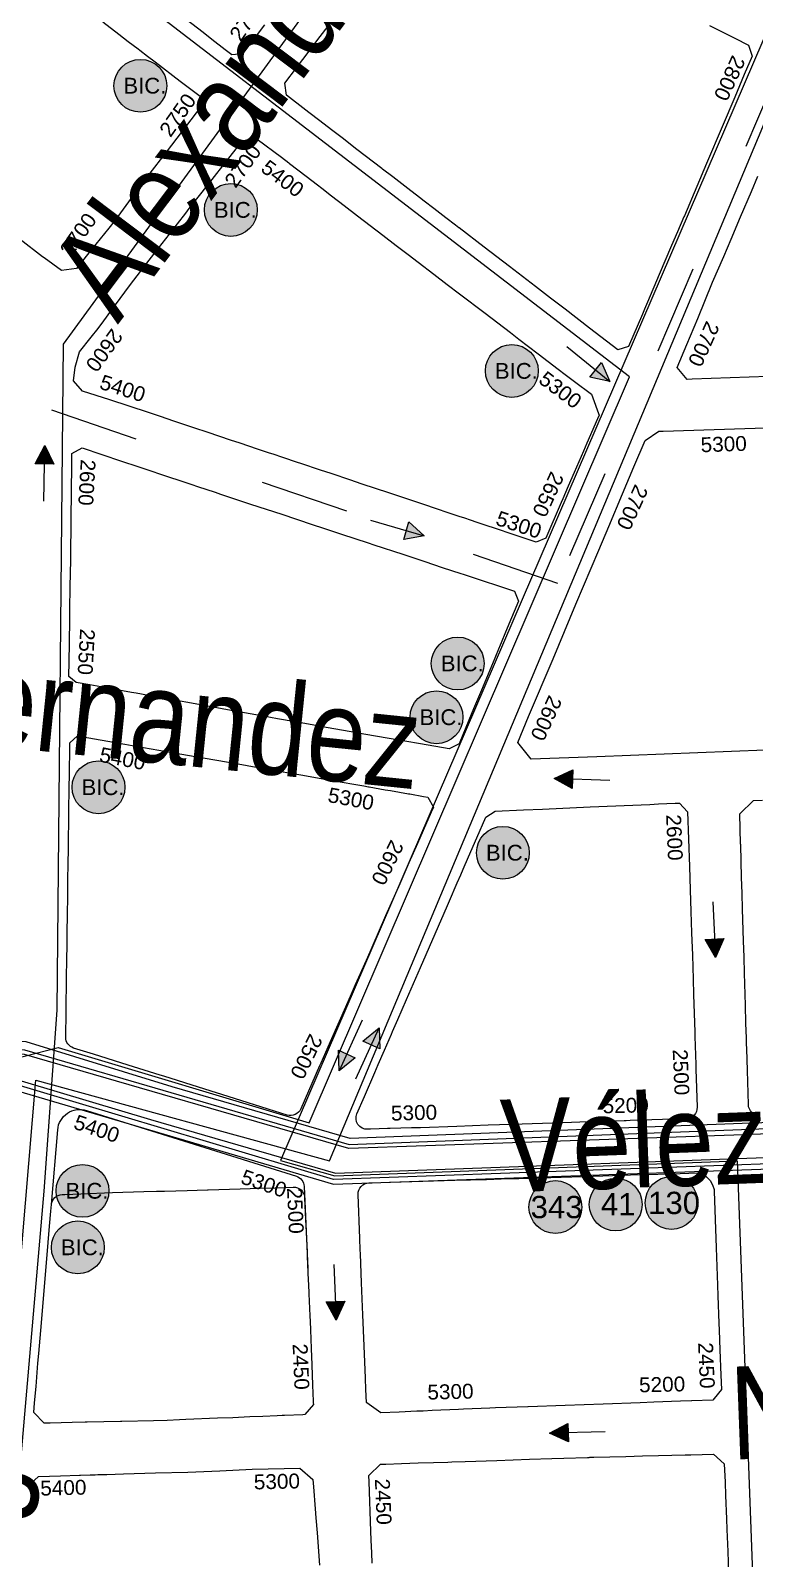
# Model space of a CAD drawing. Header units: millimetres. Extents: x 11558 to 23675, y 49449 to 61482.
# Drawn here: x 15299.4 to 15494.3, y 56111.9 to 56523.3 of the extents above; entities that cross this region are included whole.
import ezdxf

# ---------------------------------------------------------------- set-up
doc = ezdxf.new("R2010")
doc.units = ezdxf.units.MM
doc.linetypes.add('ACAD_ISO03W100', pattern=[30, 12, -18])
for name, color, linetype in [('0. plano base - nombres calles', 22, 'Continuous'), ('0. Plano Base - PLANO', 254, 'Continuous'), ('0. Plano base - sentido calles', 253, 'Continuous'), ('0.BARRIOS - DIVISIÓN', 12, 'ACAD_ISO03W100'), ('7. puesta en valor CC la lucila', 212, 'Continuous'), ('Linea 343 IDA', 55, 'Continuous'), ('Linea 343 REGRESO', 125, 'Continuous'), ('numeración', 7, 'Continuous')]:
    doc.layers.add(name, color=color, linetype=linetype)
for name, color, linetype, true_color in [('Linea 130 IDA', 7, 'Continuous', 0x26921c), ('Linea 130 REGRESO', 7, 'Continuous', 0x7a5c00), ('Linea 41 Munro', 7, 'Continuous', 0xa3a300), ('Linea 41 San Cristobal', 7, 'Continuous', 0xe67300)]:
    doc.layers.add(name, color=color, linetype=linetype, true_color=true_color)
doc.layers.add('Linea Bicentenario Nueva', color=7, linetype='Continuous', true_color=0x0000cc, transparency=0.05)
doc.layers.add('Linea Bicentenario Original', color=7, linetype='Continuous', true_color=0x0000cc, transparency=0.5)
doc.layers.get('7. puesta en valor CC la lucila').off()
doc.styles.get("Standard").update_dxf_attribs({"font": 'arial.ttf'})

# ---------------------------------------------------------------- blocks, each defined once
blk = doc.blocks.new('MANZANAS')
at = {"layer": '0. Plano Base - PLANO', "color": 0, "linetype": 'Continuous', "lineweight": 5}
for points in [[(5634894.74, 6178369.97), (5634876.86, 6178359.9), (5634875.74, 6178359.27), (5634871.86, 6178360.88), (5634871.31, 6178367.57), (5634870.68, 6178375.1), (5634869.69, 6178385.59), (5634869.19, 6178393.15), (5634868.77, 6178398.22), (5634868.26, 6178404.71), (5634867.71, 6178412.14), (5634867.38, 6178416.56)], [(5634730.77, 6178391.52), (5634729.11, 6178381.9), (5634726.67, 6178380.28), (5634726.27, 6178380.35), (5634724.44, 6178380.68), (5634719.96, 6178381.49), (5634717.03, 6178382.02), (5634711.38, 6178383.04)], [(5634837.16, 6178446.6), (5634844.76, 6178446.68), (5634848.86, 6178446.72), (5634851.09, 6178444.56), (5634851.52, 6178439.2), (5634852.06, 6178432.55), (5634852.74, 6178423.96), (5634853.56, 6178413.23), (5634854.07, 6178406.55), (5634854.73, 6178398.01), (5634854.75, 6178397.64), (5634855.09, 6178393.28), (5634855.4, 6178389.28), (5634856.04, 6178380.81), (5634856.66, 6178372.77), (5634856.82, 6178370.73), (5634856.93, 6178369.27), (5634857.65, 6178359.84), (5634855.47, 6178357.68), (5634846.02, 6178359.38), (5634837.87, 6178360.84), (5634836.55, 6178361.07), (5634832.96, 6178361.72), (5634828.02, 6178362.6), (5634819.3, 6178364.15), (5634810.86, 6178365.65), (5634802.47, 6178367.13), (5634802.39, 6178367.15), (5634801.21, 6178367.36), (5634798.03, 6178367.92), (5634794, 6178368.63), (5634790.75, 6178369.21), (5634789.2, 6178369.48), (5634785.32, 6178370.17), (5634780.27, 6178371.07), (5634776.88, 6178371.67), (5634776.59, 6178371.72), (5634768.26, 6178373.21), (5634763.3, 6178374.1), (5634759.78, 6178374.73), (5634755.9, 6178375.42), (5634752.22, 6178376.08), (5634751.17, 6178376.27), (5634744.76, 6178377.42), (5634742.86, 6178380.13), (5634743.26, 6178382.48), (5634743.33, 6178382.89), (5634744.69, 6178390.78), (5634744.97, 6178392.44), (5634745.52, 6178395.65), (5634746.54, 6178401.57)], [(5634956.13, 6178289.33), (5634901.01, 6178257.9), (5634885.64, 6178249.14), (5634880.32, 6178251.5), (5634879.71, 6178259.02), (5634878.36, 6178275.85), (5634877.08, 6178291.72), (5634875.81, 6178307.49), (5634875.26, 6178314.32), (5634874.49, 6178323.91), (5634873.85, 6178331.76), (5634873.24, 6178339.42), (5634875.4, 6178343.35), (5634876.4, 6178343.91), (5634907.58, 6178361.39)], [(5634691.77, 6178372.14), (5634697.15, 6178371.19), (5634700.28, 6178370.64), (5634703.57, 6178370.07), (5634704.17, 6178369.96), (5634706.7, 6178369.51), (5634709.21, 6178369.08), (5634717.61, 6178367.6), (5634724.24, 6178366.44), (5634725.67, 6178363.93), (5634723.08, 6178349.34), (5634721.57, 6178340.79), (5634720.8, 6178336.15), (5634720.22, 6178332.36), (5634719.3, 6178326.28), (5634718.76, 6178323.61), (5634717.31, 6178316.32), (5634716.86, 6178314.05), (5634716.05, 6178309.96), (5634712.75, 6178307.58), (5634707.08, 6178308.47), (5634706.52, 6178308.57), (5634699.01, 6178309.93)], [(5634947.39, 6178037.34), (5634946.04, 6178039.7), (5634944.34, 6178042.71), (5634943.16, 6178044.77), (5634936.59, 6178056.33), (5634935.73, 6178057.85), (5634937.11, 6178061.98), (5634938.39, 6178062.7), (5634942.07, 6178064.77), (5634945.95, 6178066.95), (5634949.6, 6178069), (5634952.94, 6178070.88), (5634953.85, 6178071.39), (5634956.98, 6178073.15), (5634964.44, 6178077.34), (5634972.14, 6178081.67), (5634977.32, 6178084.59), (5634980.14, 6178086.17), (5634985.69, 6178089.29), (5634986.13, 6178089.54), (5634986.29, 6178089.63), (5634987.24, 6178090.16), (5634994.73, 6178094.31), (5634998.7, 6178096.49), (5635002.46, 6178098.56), (5635008.73, 6178102), (5635010.1, 6178102.75), (5635015.41, 6178105.67), (5635019.2, 6178104.77), (5635021.65, 6178100.46), (5635023.42, 6178097.36), (5635026.56, 6178091.85), (5635027.97, 6178089.37), (5635030.92, 6178084.19), (5635035.16, 6178076.74)], [(5634855.55, 6178012.75), (5634856.93, 6178016.63), (5634862.16, 6178019.55), (5634866.58, 6178022), (5634866.8, 6178022.13), (5634869.13, 6178023.43), (5634870.31, 6178024.08), (5634870.94, 6178024.44), (5634872.86, 6178025.51), (5634873.03, 6178025.6), (5634876.97, 6178027.8), (5634884.43, 6178031.96), (5634892.09, 6178036.23), (5634899.54, 6178040.5), (5634907.1, 6178044.85), (5634914.67, 6178049.01), (5634918.34, 6178051.03), (5634922.9, 6178049.94), (5634923.95, 6178048.26), (5634927.05, 6178043.27), (5634928.38, 6178041.13), (5634930.49, 6178037.73), (5634935.09, 6178030.32)]]:
    blk.add_lwpolyline(points, dxfattribs=at)
for points in [[(5634740.39, 6178282.73), (5634732.71, 6178281.37), (5634729.33, 6178282.77), (5634728.06, 6178286.19), (5634727.17, 6178290.47), (5634728.13, 6178295.37), (5634728.7, 6178298.26), (5634729.1, 6178300.84), (5634729.59, 6178304.01), (5634730.23, 6178308.19), (5634730.88, 6178312.38), (5634732.43, 6178320.93), (5634733.17, 6178324.98), (5634734.02, 6178329.66), (5634734.65, 6178333.13), (5634735.31, 6178336.73), (5634735.59, 6178338.26), (5634737.13, 6178346.52), (5634738.8, 6178355.25), (5634739.8, 6178360.48), (5634743.17, 6178363.29), (5634751.26, 6178361.97), (5634753.74, 6178361.54), (5634753.96, 6178361.5), (5634759.51, 6178360.51), (5634763.25, 6178359.84), (5634764.69, 6178359.58), (5634767.99, 6178358.99), (5634772.18, 6178358.24), (5634776.65, 6178357.44), (5634785.18, 6178355.92), (5634789.6, 6178355.14), (5634793.6, 6178354.44), (5634796.9, 6178353.85), (5634802.18, 6178352.92), (5634806.61, 6178352.14), (5634810.7, 6178351.41), (5634819.21, 6178350), (5634827.7, 6178348.49), (5634830.49, 6178347.98), (5634836.95, 6178346.81), (5634843.64, 6178345.65), (5634845.98, 6178345.26), (5634849.03, 6178344.76), (5634854.69, 6178343.83), (5634855.5, 6178343.1), (5634858.78, 6178340.14), (5634859.15, 6178339.81), (5634859.22, 6178338.72), (5634859.7, 6178331.54), (5634859.86, 6178329.19), (5634860.28, 6178322.96), (5634860.57, 6178318.95), (5634860.83, 6178315.27), (5634860.91, 6178314.17), (5634861.65, 6178303.81), (5634859.87, 6178301.6), (5634852.83, 6178300.49), (5634849.04, 6178299.89), (5634845.27, 6178299.3), (5634843.28, 6178298.99), (5634841.43, 6178298.69), (5634839.82, 6178298.44), (5634838.25, 6178298.19), (5634836.55, 6178297.93), (5634835.78, 6178297.8), (5634834.35, 6178297.58), (5634832.78, 6178297.33), (5634827.48, 6178296.5), (5634819.11, 6178295.18), (5634818.3, 6178295.05), (5634815.13, 6178294.55), (5634810.8, 6178293.87), (5634807.89, 6178293.41), (5634802.4, 6178292.55), (5634799.37, 6178292.07), (5634793.91, 6178291.21), (5634792.92, 6178291.05), (5634788.79, 6178290.4), (5634786.14, 6178289.98), (5634785.1, 6178289.82), (5634781.72, 6178289.28), (5634776.88, 6178288.51), (5634774.15, 6178288.08), (5634767.92, 6178287.09), (5634763.84, 6178286.45), (5634759.67, 6178285.79), (5634758.3, 6178285.57), (5634754.5, 6178284.97), (5634751.14, 6178284.44)], [(5634770.95, 6178212.11), (5634767.4, 6178211.01), (5634764.92, 6178211.54), (5634764.55, 6178212.28), (5634763.47, 6178214.44), (5634760.54, 6178220.31), (5634760.46, 6178220.46), (5634758.44, 6178224.51), (5634757.32, 6178226.74), (5634756.89, 6178227.6), (5634754.09, 6178233.2), (5634750.89, 6178239.58), (5634750.22, 6178240.9), (5634746.38, 6178248.52), (5634742.15, 6178256.9), (5634739.83, 6178261.49), (5634737.97, 6178265.19), (5634739.73, 6178267.82), (5634750.75, 6178269.52), (5634755.29, 6178270.24), (5634756.71, 6178270.47), (5634760.13, 6178271.01), (5634760.53, 6178271.08), (5634770.41, 6178272.65), (5634772.08, 6178272.92), (5634777.02, 6178273.7), (5634778.49, 6178273.93), (5634786.92, 6178275.29), (5634795.61, 6178276.69), (5634804.15, 6178278.07), (5634807.32, 6178278.59), (5634812.39, 6178279.4), (5634819.77, 6178280.59), (5634821.4, 6178280.86), (5634829.51, 6178282.17), (5634835.69, 6178283.16), (5634840.57, 6178283.95), (5634843.16, 6178284.37), (5634844.01, 6178284.5), (5634844.92, 6178284.65), (5634847.23, 6178285.03), (5634860.77, 6178287.21), (5634862.96, 6178285.32), (5634863.62, 6178277.49), (5634864.08, 6178272.05), (5634864.09, 6178271.87), (5634864.35, 6178268.78), (5634865.13, 6178259.48), (5634865.59, 6178254.06), (5634865.87, 6178250.72), (5634866.45, 6178243.87), (5634864.71, 6178241.41), (5634857.27, 6178239.05), (5634849.11, 6178236.48), (5634842.54, 6178234.4), (5634841.24, 6178233.99), (5634832.72, 6178231.32), (5634829, 6178230.16), (5634826.59, 6178229.41), (5634824.61, 6178228.79), (5634820.02, 6178227.36), (5634816.32, 6178226.21), (5634807.89, 6178223.58), (5634799.42, 6178221), (5634791.68, 6178218.54), (5634791.18, 6178218.38), (5634790.38, 6178218.14), (5634786.29, 6178216.87), (5634783.1, 6178215.88), (5634781.88, 6178215.5), (5634778.56, 6178214.47), (5634777.73, 6178214.21), (5634774.31, 6178213.15), (5634773.81, 6178213)]]:
    blk.add_lwpolyline(points, close=True, dxfattribs=at)
for points in [[(5634984.43, 6178192.41, -0.414177), (5634980.35, 6178193.57), (5634975.89, 6178201.57), (5634973.04, 6178206.69), (5634972.39, 6178207.85), (5634972.32, 6178207.98), (5634971.66, 6178209.16), (5634969.66, 6178212.74), (5634967.31, 6178216.95), (5634963.13, 6178224.45), (5634961, 6178228.29), (5634958.9, 6178232.06), (5634954.72, 6178239.54), (5634952.61, 6178243.33), (5634950.55, 6178247.03), (5634946.28, 6178254.68), (5634946.14, 6178254.93), (5634942.23, 6178261.95), (5634943.83, 6178266.83), (5634945.99, 6178268.04)], [(5634826.29, 6178083.17), (5634818.51, 6178101.82, -0.480212), (5634823, 6178110.04), (5634881.28, 6178120.35, -0.315418), (5634884.4, 6178118.9), (5634895.45, 6178099.76)]]:
    blk.add_lwpolyline(points, format="xyb", dxfattribs=at)
for points in [[(5634887.99, 6178142.81), (5634887.64, 6178147.84), (5634887.15, 6178154.92), (5634886.99, 6178157.19), (5634886.7, 6178161.43), (5634886.37, 6178166.1), (5634886.32, 6178166.88), (5634886.08, 6178170.37), (5634885.67, 6178176.27), (5634885.02, 6178185.59), (5634884.34, 6178195.45), (5634883.76, 6178203.75), (5634883.67, 6178205.11), (5634883.3, 6178210.4), (5634883.14, 6178212.8), (5634883.02, 6178214.46), (5634882.77, 6178218.02), (5634882.39, 6178223.6), (5634881.97, 6178229.68), (5634883.48, 6178232.26), (5634890.1, 6178236.08), (5634894.49, 6178238.62), (5634905.64, 6178245.06), (5634919.55, 6178253.08), (5634921.59, 6178254.26), (5634925.44, 6178256.49), (5634926.47, 6178257.08), (5634929.49, 6178255.98), (5634936.74, 6178243.19), (5634939.83, 6178237.68), (5634942.7, 6178232.56), (5634945.49, 6178227.57), (5634948.41, 6178222.35), (5634951.58, 6178216.68), (5634953.6, 6178213.08), (5634958.54, 6178204.26), (5634959.15, 6178203.17), (5634962.83, 6178196.59), (5634963.38, 6178195.61), (5634963.44, 6178195.5), (5634968.43, 6178186.58, -0.413598), (5634967.29, 6178182.5), (5634961.68, 6178179.34), (5634954.1, 6178175.08), (5634953.2, 6178174.58), (5634952.7, 6178174.3), (5634945.16, 6178170.05), (5634944.63, 6178169.75), (5634942.3, 6178168.44), (5634936.38, 6178165.11), (5634935.9, 6178164.85), (5634928.75, 6178160.82), (5634920.74, 6178156.31), (5634913.4, 6178152.18), (5634904.94, 6178147.38), (5634902.79, 6178146.22), (5634897.81, 6178143.41), (5634897.15, 6178143.05), (5634895.22, 6178141.96), (5634893.15, 6178140.79), (5634892.45, 6178140.4, -0.550848)], [(5634817.67, 6178124.33), (5634812.16, 6178123.35, -0.331534), (5634808.95, 6178124.96), (5634805.89, 6178131.05), (5634801.61, 6178139.58), (5634799.7, 6178143.39), (5634797.7, 6178147.37), (5634795.89, 6178150.97), (5634794.55, 6178153.64), (5634793.91, 6178154.92), (5634792.16, 6178158.39), (5634789.94, 6178162.82), (5634787.99, 6178166.7), (5634786.17, 6178170.33), (5634784.47, 6178173.71), (5634784.17, 6178174.31), (5634783.69, 6178175.26), (5634782.91, 6178176.81), (5634782.12, 6178178.39), (5634778.34, 6178185.92), (5634777.66, 6178187.27), (5634773.39, 6178195.78), (5634774.38, 6178198.43), (5634786.64, 6178202.3), (5634789.58, 6178203.23), (5634799.57, 6178206.38), (5634804.97, 6178208.09), (5634807.63, 6178208.93), (5634816.22, 6178211.64), (5634823.28, 6178213.87), (5634824.29, 6178214.19), (5634832.56, 6178216.8), (5634840.69, 6178219.37), (5634848.95, 6178221.98), (5634850.16, 6178222.36), (5634850.3, 6178222.41), (5634854.53, 6178223.75), (5634855.89, 6178224.17), (5634860.56, 6178225.65), (5634860.92, 6178225.76), (5634864.52, 6178226.9), (5634865.63, 6178227.25), (5634868.21, 6178225.58), (5634868.31, 6178224.07), (5634868.91, 6178214.92), (5634869.28, 6178209.21), (5634869.68, 6178203.02), (5634870.29, 6178193.61), (5634870.89, 6178184.4), (5634871.08, 6178181.46), (5634871.46, 6178175.52), (5634871.6, 6178173.36), (5634871.78, 6178170.63), (5634872.03, 6178166.8), (5634872.68, 6178156.69), (5634873.09, 6178150.37), (5634873.13, 6178149.84), (5634873.14, 6178149.63), (5634873.96, 6178137, -0.382268), (5634871.49, 6178133.85), (5634866.23, 6178132.92), (5634856.81, 6178131.25), (5634846.82, 6178129.49), (5634837.19, 6178127.78), (5634836.18, 6178127.6), (5634827.29, 6178126.03)], [(5634935.1, 6178076.78), (5634930.85, 6178074.34), (5634926.28, 6178074.96), (5634926.1, 6178074.99), (5634924.36, 6178078.02), (5634922.85, 6178080.67), (5634918.51, 6178088.26), (5634914.36, 6178095.54), (5634910.12, 6178102.96), (5634906.23, 6178109.78), (5634905.69, 6178110.71), (5634904.15, 6178113.39), (5634898.29, 6178123.66, -0.416716), (5634899.44, 6178127.76), (5634900.24, 6178128.21), (5634904.25, 6178130.45), (5634904.4, 6178130.54), (5634912.08, 6178134.83), (5634919.67, 6178139.07), (5634927.08, 6178143.21), (5634930.55, 6178145.16), (5634934.66, 6178147.45), (5634952.2, 6178157.24), (5634956.75, 6178159.78), (5634960.94, 6178162.12), (5634970.55, 6178167.49), (5634976.73, 6178170.94), (5634977.3, 6178171.26), (5634978.66, 6178171.26), (5634979.33, 6178171.15), (5634980.61, 6178170.69), (5634981.76, 6178169.96), (5634982.71, 6178168.98), (5634982.9, 6178168.64), (5634990.45, 6178155.33), (5634995.39, 6178146.63), (5634996.84, 6178144.08), (5635000.46, 6178137.69), (5635001.37, 6178136.09), (5635004, 6178131.46), (5635007.37, 6178125.52), (5635009.27, 6178122.17), (5635008.65, 6178119.06), (5635008.55, 6178118.57), (5635003.61, 6178115.77), (5635003.55, 6178115.74), (5635000.93, 6178114.26), (5634994.73, 6178110.74), (5634991.5, 6178108.91), (5634982.83, 6178104), (5634973.93, 6178098.97), (5634965.29, 6178094.07), (5634965.19, 6178094.01), (5634957.58, 6178089.69), (5634956.32, 6178088.96), (5634950.17, 6178085.43), (5634948.97, 6178084.74), (5634942.79, 6178081.19), (5634940.73, 6178080.01), (5634939.25, 6178079.17)], [(5634853.08, 6178030.8), (5634851.69, 6178030.04), (5634847.9, 6178031.33), (5634846.9, 6178033.73), (5634845.19, 6178037.83), (5634842.78, 6178043.61), (5634841.78, 6178046.03), (5634838.57, 6178053.71), (5634835.23, 6178061.72), (5634831.92, 6178069.67), (5634828.54, 6178077.77), (5634826.98, 6178081.5), (5634826.29, 6178083.17, -0.37951), (5634827.58, 6178086.93), (5634828.21, 6178087.28), (5634832.01, 6178089.44), (5634839.37, 6178093.6), (5634846.74, 6178097.76), (5634849.76, 6178099.43), (5634851.63, 6178100.47), (5634856.93, 6178103.4), (5634859.33, 6178104.72), (5634861.79, 6178106.08), (5634861.92, 6178106.15), (5634869.44, 6178110.36), (5634874.11, 6178113), (5634877.63, 6178114.99), (5634881.85, 6178117.38, -0.41208), (5634885.93, 6178116.26), (5634887.96, 6178112.72), (5634893.2, 6178103.65), (5634893.81, 6178102.6), (5634897.09, 6178096.91), (5634897.6, 6178096.04), (5634898.88, 6178093.81), (5634901.86, 6178088.65), (5634902.59, 6178087.38), (5634903.7, 6178085.43), (5634906.21, 6178081.04), (5634908.36, 6178077.2), (5634911.09, 6178072.49), (5634913.26, 6178068.68), (5634913.44, 6178068.36), (5634913.7, 6178067.91), (5634912.91, 6178064.45), (5634912.47, 6178064.2), (5634908.15, 6178061.72), (5634907.59, 6178061.4), (5634906.42, 6178060.73), (5634903.06, 6178058.8), (5634900.01, 6178057.05), (5634896.05, 6178054.77), (5634892.46, 6178052.71), (5634885.13, 6178048.5), (5634883.58, 6178047.61), (5634880.75, 6178046), (5634877.48, 6178044.2), (5634870.03, 6178040.11), (5634869.72, 6178039.94), (5634861.85, 6178035.62), (5634861.36, 6178035.35), (5634858.34, 6178033.69)]]:
    blk.add_lwpolyline(points, format="xyb", close=True, dxfattribs=at)
blk = doc.blocks.new('41 san crist')
at = {"layer": 'Linea 41 San Cristobal', "lineweight": 211, "true_color": 0xededed}
h = blk.add_hatch(color=7, dxfattribs=at)
h.dxf.hatch_style = 1
edge = h.paths.add_edge_path()
edge.add_arc((0, 0), 7.11, 0, 360)
at = {"layer": 'Linea 41 San Cristobal', "lineweight": 9}
blk.add_circle((0, 0), 7.11, dxfattribs=at)
at = {"layer": 'Linea 41 San Cristobal', "color": 188, "lineweight": 211, "true_color": 0x0a090b, "insert": (-3.99, 3.09), "char_height": 6, "attachment_point": 1}
blk.add_mtext_dynamic_manual_height_columns('{\\C256;41}', width=12.6335, gutter_width=12.5, heights=[0], dxfattribs=at)
blk = doc.blocks.new('130 ida')
at = {"layer": 'Linea 130 IDA', "lineweight": 211, "true_color": 0xededed}
h = blk.add_hatch(color=7, dxfattribs=at)
h.dxf.hatch_style = 1
edge = h.paths.add_edge_path()
edge.add_arc((0, 0), 7.11, 0, 360)
at = {"layer": 'Linea 130 IDA', "lineweight": 9}
blk.add_circle((0, 0), 7.11, dxfattribs=at)
at = {"layer": 'Linea 130 IDA', "lineweight": 211, "insert": (-6.31, 3.02), "char_height": 6, "attachment_point": 1}
blk.add_mtext_dynamic_manual_height_columns('130', width=19.512, gutter_width=12.5, heights=[0], dxfattribs=at)
blk = doc.blocks.new('343 vuelta')
at = {"layer": 'Linea 343 REGRESO', "lineweight": 211, "true_color": 0xededed}
h = blk.add_hatch(color=7, dxfattribs=at)
h.dxf.hatch_style = 1
edge = h.paths.add_edge_path()
edge.add_arc((0, 0), 7.11, 0, 360)
at = {"layer": 'Linea 343 REGRESO', "lineweight": 9}
blk.add_circle((0, 0), 7.11, dxfattribs=at)
at = {"layer": 'Linea 343 REGRESO', "lineweight": 211, "insert": (-6.65, 3), "char_height": 6, "attachment_point": 1}
blk.add_mtext_dynamic_manual_height_columns('343', width=15.8095, gutter_width=12.5, heights=[0], dxfattribs=at)
blk = doc.blocks.new('bic. nueva fucsia')
at = {"layer": 'Linea Bicentenario Nueva', "lineweight": 211, "true_color": 0xededed}
h = blk.add_hatch(color=7, dxfattribs=at)
h.dxf.hatch_style = 1
edge = h.paths.add_edge_path()
edge.add_arc((0, 0), 7.11, 0, 360)
at = {"layer": 'Linea Bicentenario Nueva', "color": 230, "lineweight": 9, "true_color": 0xea348c}
blk.add_circle((0, 0), 7.11, dxfattribs=at)
at = {"layer": 'Linea Bicentenario Nueva', "color": 230, "lineweight": 15, "true_color": 0xea348c, "insert": (-4.55, 2.15), "char_height": 4.25, "attachment_point": 1}
blk.add_mtext_dynamic_manual_height_columns('BIC.', width=16.4579, gutter_width=12.5, heights=[0], dxfattribs=at)
blk = doc.blocks.new('bic. nueva verde')
at = {"layer": 'Linea Bicentenario Nueva', "lineweight": 211, "true_color": 0xededed}
h = blk.add_hatch(color=7, dxfattribs=at)
h.dxf.hatch_style = 1
edge = h.paths.add_edge_path()
edge.add_arc((0, 0), 7.11, 0, 360)
at = {"layer": 'Linea Bicentenario Nueva', "color": 62, "lineweight": 9, "true_color": 0xa2c01b}
blk.add_circle((0, 0), 7.11, dxfattribs=at)
at = {"layer": 'Linea Bicentenario Nueva', "color": 62, "lineweight": 15, "true_color": 0xa2c01b, "insert": (-4.55, 2.15), "char_height": 4.25, "attachment_point": 1}
blk.add_mtext_dynamic_manual_height_columns('BIC.', width=16.4579, gutter_width=12.5, heights=[0], dxfattribs=at)
blk = doc.blocks.new('bic. original ida')
at = {"layer": 'Linea Bicentenario Original', "lineweight": 211, "true_color": 0xededed, "transparency": 33554674}
h = blk.add_hatch(color=7, dxfattribs=at)
h.dxf.hatch_style = 1
edge = h.paths.add_edge_path()
edge.add_arc((0, 0), 7.11, 0, 360)
at = {"layer": 'Linea Bicentenario Original', "color": 165, "lineweight": 9, "true_color": 0x5e67af}
blk.add_circle((0, 0), 7.11, dxfattribs=at)
at = {"layer": 'Linea Bicentenario Original', "color": 165, "lineweight": 15, "true_color": 0x5e67af, "insert": (-4.55, 2.15), "char_height": 4.25, "attachment_point": 1}
blk.add_mtext_dynamic_manual_height_columns('BIC.', width=16.4579, gutter_width=12.5, heights=[0], dxfattribs=at)
blk = doc.blocks.new('bic. original vuelta')
at = {"layer": 'Linea Bicentenario Original', "lineweight": 211, "true_color": 0xededed, "transparency": 33554674}
h = blk.add_hatch(color=7, dxfattribs=at)
h.dxf.hatch_style = 1
edge = h.paths.add_edge_path()
edge.add_arc((0, 0), 7.11, 0, 360)
at = {"layer": 'Linea Bicentenario Original', "color": 14, "lineweight": 15, "true_color": 0x8c0d0d}
blk.add_circle((0, 0), 7.11, dxfattribs=at)
at = {"layer": 'Linea Bicentenario Original', "color": 14, "lineweight": 15, "true_color": 0x8c0d0d, "insert": (-4.55, 2.15), "char_height": 4.25, "attachment_point": 1}
blk.add_mtext_dynamic_manual_height_columns('BIC.', width=16.4579, gutter_width=12.5, heights=[0], dxfattribs=at)

msp = doc.modelspace()

# ---------------------------------------------------------------- hatches: boundary and pattern name
at = {"layer": '0. Plano base - sentido calles', "linetype": 'Continuous', "lineweight": 25, "ltscale": 2, "true_color": 0x1a1a1a}
h = msp.add_hatch(color=250, dxfattribs=at)
h.dxf.hatch_style = 1
h.paths.add_polyline_path([(15455.41, 56428.76), (15453.1, 56433.85), (15451.53, 56431.91)])
h.paths.add_polyline_path([(15455.41, 56428.76), (15451.53, 56431.91), (15449.95, 56429.97)])
h = msp.add_hatch(color=250, dxfattribs=at)
h.dxf.hatch_style = 1
h.paths.add_polyline_path([(15303.33, 56411.52), (15300.73, 56406.58), (15303.23, 56406.53)])
h.paths.add_polyline_path([(15303.33, 56411.52), (15303.23, 56406.53), (15305.73, 56406.47)])
h = msp.add_hatch(color=250, dxfattribs=at)
h.dxf.hatch_style = 1
h.paths.add_polyline_path([(15405.4, 56387.23), (15401.29, 56391.02), (15400.6, 56388.62)])
h.paths.add_polyline_path([(15405.4, 56387.23), (15400.6, 56388.62), (15399.9, 56386.22)])
h = msp.add_hatch(color=250, dxfattribs=at)
h.dxf.hatch_style = 1
h.paths.add_polyline_path([(15440.36, 56321.83), (15445.28, 56319.17), (15445.36, 56321.67)])
h.paths.add_polyline_path([(15440.36, 56321.83), (15445.36, 56321.67), (15445.44, 56324.17)])
h = msp.add_hatch(color=250, dxfattribs=at)
h.dxf.hatch_style = 1
h.paths.add_polyline_path([(15483.78, 56273.66), (15486.06, 56278.76), (15483.56, 56278.65)])
h.paths.add_polyline_path([(15483.78, 56273.66), (15483.56, 56278.65), (15481.07, 56278.55)])
h = msp.add_hatch(color=250, dxfattribs=at)
h.dxf.hatch_style = 1
h.paths.add_polyline_path([(15393.27, 56254.7), (15388.92, 56251.18), (15391.19, 56250.15)])
h.paths.add_polyline_path([(15393.27, 56254.7), (15391.19, 56250.15), (15393.47, 56249.11)])
h = msp.add_hatch(color=250, dxfattribs=at)
h.dxf.hatch_style = 1
h.paths.add_polyline_path([(15382.5, 56243.12), (15386.84, 56246.64), (15384.57, 56247.67)])
h.paths.add_polyline_path([(15382.5, 56243.12), (15384.57, 56247.67), (15382.3, 56248.71)])
h = msp.add_hatch(color=250, dxfattribs=at)
h.dxf.hatch_style = 1
h.paths.add_polyline_path([(15381.73, 56176.05), (15384.01, 56181.16), (15381.51, 56181.05)])
h.paths.add_polyline_path([(15381.73, 56176.05), (15381.51, 56181.05), (15379.01, 56180.94)])
h = msp.add_hatch(color=250, dxfattribs=at)
h.dxf.hatch_style = 1
h.paths.add_polyline_path([(15439.14, 56145.61), (15444.21, 56143.25), (15444.14, 56145.75)])
h.paths.add_polyline_path([(15439.14, 56145.61), (15444.14, 56145.75), (15444.07, 56148.25)])
at = {"layer": 'Linea Bicentenario Nueva', "lineweight": 15, "true_color": 0xa2c01b}
h = msp.add_hatch(dxfattribs=at)
h.set_pattern_fill('AR-HBONE', color=62)
h.set_pattern_definition([(45, (565.5, 3025.99), (1e-14, 143.6841), [304.8, -101.6]), (135, (637.34, 3097.83), (1e-14, 143.6841), [304.8, -101.6])])
h.paths.add_polyline_path([(15406.34, 56335.78, 1), (15414.7, 56335.78, 1)])
h.paths.add_polyline_path([(15406.96, 56333.14), (15415, 56333.14), (15415, 56338.29), (15406.96, 56338.29)], flags=9)
at = {"layer": 'Linea Bicentenario Nueva', "lineweight": 15, "true_color": 0xea348c}
h = msp.add_hatch(dxfattribs=at)
h.set_pattern_fill('AR-HBONE', color=230)
h.set_pattern_definition([(45, (578.36, 2992.64), (1e-14, 143.6841), [304.8, -101.6]), (135, (650.2, 3064.49), (1e-14, 143.6841), [304.8, -101.6])])
h.paths.add_polyline_path([(15419.2, 56302.44, 1), (15427.56, 56302.44, 1)])
h.paths.add_polyline_path([(15419.82, 56299.8), (15427.86, 56299.8), (15427.86, 56304.95), (15419.82, 56304.95)], flags=9)
h = msp.add_hatch(dxfattribs=at)
h.set_pattern_fill('AR-HBONE', color=230)
h.set_pattern_definition([(45, (466.85, 2900.33), (1e-14, 143.6841), [304.8, -101.6]), (135, (538.69, 2972.17), (1e-14, 143.6841), [304.8, -101.6])])
h.paths.add_polyline_path([(15307.69, 56210.12, 1), (15316.05, 56210.12, 1)])
h.paths.add_polyline_path([(15308.31, 56207.48), (15316.35, 56207.48), (15316.35, 56212.64), (15308.31, 56212.64)], flags=9)
at = {"layer": 'Linea Bicentenario Original', "lineweight": 15, "true_color": 0x8c0d0d}
h = msp.add_hatch(dxfattribs=at)
h.set_pattern_fill('AR-HBONE', color=14)
h.set_pattern_definition([(45, (484.88, 3200.38), (1e-14, 143.6841), [304.8, -101.6]), (135, (556.72, 3272.22), (1e-14, 143.6841), [304.8, -101.6])])
h.paths.add_polyline_path([(15325.72, 56510.17, 1), (15334.09, 56510.17, 1)])
h.paths.add_polyline_path([(15326.34, 56507.53), (15334.39, 56507.53), (15334.39, 56512.68), (15326.34, 56512.68)], flags=9)
at = {"layer": 'Linea Bicentenario Original', "lineweight": 15, "true_color": 0x5e67af}
h = msp.add_hatch(dxfattribs=at)
h.set_pattern_fill('AR-HBONE', color=165)
h.set_pattern_definition([(45, (505.67, 3166.87), (1e-14, 143.6841), [304.8, -101.6]), (135, (577.51, 3238.71), (1e-14, 143.6841), [304.8, -101.6])])
h.paths.add_polyline_path([(15346.51, 56476.66, 1), (15354.88, 56476.66, 1)])
h.paths.add_polyline_path([(15347.13, 56474.02), (15355.18, 56474.02), (15355.18, 56479.17), (15347.13, 56479.17)], flags=9)
at = {"layer": 'Linea Bicentenario Original', "lineweight": 15, "true_color": 0x8c0d0d}
h = msp.add_hatch(dxfattribs=at)
h.set_pattern_fill('AR-HBONE', color=14)
h.set_pattern_definition([(45, (585.97, 3123.63), (1e-14, 143.6841), [304.8, -101.6]), (135, (657.81, 3195.48), (1e-14, 143.6841), [304.8, -101.6])])
h.paths.add_polyline_path([(15426.81, 56433.43, 1), (15435.17, 56433.43, 1)])
h.paths.add_polyline_path([(15427.43, 56430.79), (15435.48, 56430.79), (15435.48, 56435.94), (15427.43, 56435.94)], flags=9)
h = msp.add_hatch(dxfattribs=at)
h.set_pattern_fill('AR-HBONE', color=14)
h.set_pattern_definition([(45, (568.91, 3033.37), (1e-14, 143.6841), [304.8, -101.6]), (135, (640.76, 3105.21), (1e-14, 143.6841), [304.8, -101.6])])
h.paths.add_polyline_path([(15409.76, 56343.16, 1), (15418.12, 56343.16, 1)])
h.paths.add_polyline_path([(15410.38, 56340.52), (15418.42, 56340.52), (15418.42, 56345.67), (15410.38, 56345.67)], flags=9)
at = {"layer": 'Linea Bicentenario Original', "lineweight": 15, "true_color": 0x5e67af}
h = msp.add_hatch(dxfattribs=at)
h.set_pattern_fill('AR-HBONE', color=165)
h.set_pattern_definition([(45, (469.68, 3010.59), (1e-14, 143.6841), [304.8, -101.6]), (135, (541.52, 3082.43), (1e-14, 143.6841), [304.8, -101.6])])
h.paths.add_polyline_path([(15310.52, 56320.38, 1), (15318.88, 56320.38, 1)])
h.paths.add_polyline_path([(15311.14, 56317.74), (15319.18, 56317.74), (15319.18, 56322.89), (15311.14, 56322.89)], flags=9)
h = msp.add_hatch(dxfattribs=at)
h.set_pattern_fill('AR-HBONE', color=165)
h.set_pattern_definition([(45, (467.26, 2908.96), (1e-14, 143.6841), [304.8, -101.6]), (135, (539.1, 2980.8), (1e-14, 143.6841), [304.8, -101.6])])
h.paths.add_polyline_path([(15308.1, 56218.75, 1), (15316.47, 56218.75, 1)])
h.paths.add_polyline_path([(15308.73, 56216.11), (15316.77, 56216.11), (15316.77, 56221.26), (15308.73, 56221.26)], flags=9)

# ---------------------------------------------------------------- linework, layer by layer
at = {"layer": '0. Plano base - sentido calles', "color": 250, "linetype": 'Continuous', "lineweight": 25, "ltscale": 2, "true_color": 0x1a1a1a}
for points in [[(15443.76, 56438.21), (15455.41, 56428.76), (15449.95, 56429.97), (15453.1, 56433.85), (15455.41, 56428.76)], [(15303.03, 56396.53), (15303.33, 56411.52), (15305.73, 56406.47), (15300.73, 56406.58), (15303.33, 56411.52)], [(15390.99, 56391.4), (15405.4, 56387.23), (15399.9, 56386.22), (15401.29, 56391.02), (15405.4, 56387.23)], [(15455.35, 56321.36), (15440.36, 56321.83), (15445.44, 56324.17), (15445.28, 56319.17), (15440.36, 56321.83)], [(15483.13, 56288.64), (15483.78, 56273.66), (15481.07, 56278.55), (15486.06, 56278.76), (15483.78, 56273.66)], [(15388.72, 56256.77), (15382.5, 56243.12), (15382.3, 56248.71), (15386.84, 56246.64), (15382.5, 56243.12)], [(15387.05, 56241.05), (15393.27, 56254.7), (15393.47, 56249.11), (15388.92, 56251.18), (15393.27, 56254.7)], [(15381.07, 56191.04), (15381.73, 56176.05), (15379.01, 56180.94), (15384.01, 56181.16), (15381.73, 56176.05)], [(15454.13, 56146.01), (15439.14, 56145.61), (15444.07, 56148.25), (15444.21, 56143.25), (15439.14, 56145.61)]]:
    msp.add_lwpolyline(points, dxfattribs=at)
at = {"layer": '0.BARRIOS - DIVISIÓN', "color": 14, "lineweight": 18, "ltscale": 2}
msp.add_lwpolyline([(16418.59, 58130.89), (16249.98, 58111.94), (16083.83, 58079.19), (15820.55, 58019.73), (15876.26, 57767.08), (15937.04, 57702.15), (16048.38, 57371.67), (16080.77, 57272.05), (16119.78, 56977.46), (16114.28, 56971.06), (16127.11, 56864.76), (15822.26, 56799.18), (15619.96, 56789.72), (15441.36, 56374.38), (15242.07, 56442.67), (14737.19, 56476.17), (14744.95, 56558.25), (14680.7, 56781.83), (14379.79, 56701.5), (14354.72, 56697.3), (14314.52, 56710.66), (13967.63, 56603.49), (14252.98, 55490.76)], dxfattribs=at)
at = {"layer": 'Linea 130 IDA', "lineweight": 15}
msp.add_lwpolyline([(14101.84, 57694.45), (14172.88, 57438.33), (14215.88, 57286.45), (14299.36, 56981.16), (14332.43, 56865.35), (14392.95, 56657.69), (14408.52, 56602.73), (14438.2, 56497.4), (14424.87, 56302.33), (14760.27, 56278.65), (14909.39, 56268.92), (15072.38, 56257.85), (15174.63, 56250.73), (15289.92, 56242.57), (15331.75, 56230.08), (15381.49, 56215.58), (15524.26, 56220.83), (15624.41, 56224.95), (15751.39, 56229.84), (15772.5, 56230.17), (15997.99, 56238.27), (16053.09, 56142.08), (16105.97, 56053.89)], dxfattribs=at)
at = {"layer": 'Linea 130 REGRESO', "lineweight": 15}
msp.add_lwpolyline([(16752.49, 56289.04), (16481.81, 56274.73), (16322.3, 56266.32), (16220.24, 56260.82), (16130.4, 56255.37), (16064.78, 56252.16), (15997.18, 56249.26), (15832.46, 56241.99), (15731.67, 56238.1), (15551.79, 56231.04), (15491.04, 56228.95), (15385.45, 56224.94), (15337.53, 56238.88), (15298.28, 56250.96), (15156.79, 56260.34), (15080.61, 56265.7), (14981.57, 56272.3), (14901.7, 56277.59), (14788.1, 56285.07), (14495.76, 56304.94)], dxfattribs=at)
at = {"layer": 'Linea 343 IDA', "lineweight": 15}
msp.add_lwpolyline([(16737.86, 56281.33), (16170.58, 56253.04), (15929.95, 56242.47), (15488.78, 56225.83), (15385.11, 56222.27), (15297.78, 56247.53), (14931.29, 56271.91), (14766.06, 56283.06), (14584.22, 56295.2), (14431.39, 56305.13), (14388.53, 56311.75), (14307.9, 56316.86), (14207.95, 56680.09), (13936.73, 56596.24)], dxfattribs=at)
at = {"layer": 'Linea 343 REGRESO', "lineweight": 15}
msp.add_lwpolyline([(14068.31, 56244.62), (14312.24, 56307.87), (14426.54, 56299.69), (14692.99, 56279.99), (15018.58, 56258.33), (15289.75, 56239.59), (15381.01, 56212.61), (15767.08, 56226.21), (15907.43, 56231.38), (16078.38, 55936.88), (16296.29, 55944.26), (16287.92, 56103.84), (16771.98, 56121.61)], dxfattribs=at)
at = {"layer": 'Linea 41 Munro', "lineweight": 15}
msp.add_lwpolyline([(14524.44, 57683.28), (14442.32, 57657.37), (14522.09, 57371.6), (14224.16, 57288.35), (14292.71, 57047.46), (14359.83, 56804.82), (14419.25, 56590.15), (14446.79, 56492.79), (14433.63, 56306.35), (14762.51, 56284.84), (15297.8, 56248.83), (15385.24, 56223.33), (16032.78, 56248.1), (16758.65, 56286.58)], dxfattribs=at)
at = {"layer": 'Linea 41 San Cristobal', "lineweight": 15}
msp.add_lwpolyline([(16676.89, 55966.27), (16516, 55959.55), (16408.43, 55954.98), (16294.49, 55950.4), (16163.97, 55945.79), (15995.32, 56236.01), (15380.96, 56213.9), (15289.72, 56241.17), (14693.23, 56282.54), (14422.52, 56301.5), (14436.52, 56497.27), (14391.33, 56657.14), (14330.32, 56864.83), (14297.16, 56980.55), (14213.56, 57286.05), (14170.72, 57437.63), (14564.68, 57565.26), (14649.96, 57299.71)], dxfattribs=at)
at = {"layer": 'Linea Bicentenario Nueva', "color": 230, "lineweight": 15, "true_color": 0xea348c}
msp.add_lwpolyline([(15478.06, 55091.64), (15472.14, 55308.43), (15221.74, 55300.15), (15300.84, 56240.68), (15379.93, 56218.95), (15509.99, 56529.49), (15625.21, 56789.97), (15673.75, 56879.78), (16120.31, 56976.8), (16671.38, 56982.43), (16641.58, 57214.43), (16613.47, 57444.51), (17468.31, 57451.7), (17899.55, 57452.47), (18001.88, 57453.3), (18290.15, 57456.57), (19863.73, 57471.64), (19819.9, 57016.86)], dxfattribs=at)
at = {"layer": 'Linea Bicentenario Nueva', "color": 62, "lineweight": 15, "true_color": 0xa2c01b}
msp.add_lwpolyline([(19819.9, 57016.86), (16121.28, 56984.13), (15670.04, 56887.97), (15613.8, 56792.68), (15366.73, 56219), (15381.35, 56214.88), (15489.61, 56218.92), (15501.1, 55912.69), (15523.64, 55303.29), (15464.79, 55301.52), (15471.57, 55091.39)], dxfattribs=at)
at = {"layer": 'Linea Bicentenario Original', "color": 165, "lineweight": 15, "true_color": 0x5e67af}
msp.add_lwpolyline([(15270.98, 55841.13), (15303.12, 56210.79), (15306.61, 56259.54), (15308.31, 56438.81), (15406.27, 56573.26), (14854.52, 56998.39), (14749.43, 56970.5), (14637.67, 56940.75), (14607.88, 57053.45), (14521.81, 57365.09), (14439.6, 57659.67), (14522.03, 57686.2), (14481.91, 57812.46), (14577.15, 57843.46), (14596.74, 57789.27)], dxfattribs=at)
at = {"layer": 'Linea Bicentenario Original', "color": 14, "lineweight": 15, "true_color": 0x8c0d0d}
msp.add_lwpolyline([(15474.96, 54947.17), (15468.93, 55089.76), (15461.99, 55309.98), (15977.84, 55329.01), (15960.47, 55789.33), (15248.52, 55763.91), (15288.68, 56244.77), (15306.84, 56249.45), (15374.45, 56229.18), (15460.68, 56430.05), (14880.38, 56875.57), (14873.65, 56880.39), (14661.17, 56833), (14471.07, 57529.64), (14658.37, 57592.11), (14605.15, 57763.93)], dxfattribs=at)

# ---------------------------------------------------------------- block references
at = {"layer": '0. Plano Base - PLANO', "color": 28, "lineweight": 5, "true_color": 0x0d0d0d, "rotation": 332.5463477508169}
msp.add_blockref('MANZANAS', (-7833237.48, -2828296.13), dxfattribs=at)
at = {"layer": '7. puesta en valor CC la lucila', "color": 250, "lineweight": 30, "rotation": 332.5463477508169}
msp.add_blockref('MANZANAS', (-7833237.48, -2828296.13), dxfattribs=at)
at = {"layer": 'Linea 130 IDA', "lineweight": 15}
msp.add_blockref('130 ida', (15471.99, 56207.58), dxfattribs=at)
at = {"layer": 'Linea 343 IDA', "lineweight": 15}
msp.add_blockref('343 vuelta', (15440.71, 56206.49), dxfattribs=at)
at = {"layer": 'Linea 41 San Cristobal', "color": 188, "lineweight": 15, "true_color": 0x0a090b}
msp.add_blockref('41 san crist', (15456.95, 56207.16), dxfattribs=at)
at = {"layer": 'Linea Bicentenario Nueva', "lineweight": 15}
for name, p in [('bic. nueva verde', (15408.71, 56338.36)), ('bic. nueva fucsia', (15426.59, 56301.87)), ('bic. nueva fucsia', (15313.42, 56210.84))]:
    msp.add_blockref(name, p, dxfattribs=at)
at = {"layer": 'Linea Bicentenario Original', "lineweight": 15}
for name, p in [('bic. original vuelta', (15329, 56508.39)), ('bic. original ida', (15353.36, 56474.95)), ('bic. original vuelta', (15428.99, 56431.6)), ('bic. original vuelta', (15414.43, 56352.84)), ('bic. original ida', (15317.74, 56319.51)), ('bic. original ida', (15312.17, 56195.63))]:
    msp.add_blockref(name, p, dxfattribs=at)

# ---------------------------------------------------------------- texts
at = {"layer": '0. plano base - nombres calles', "color": 250, "lineweight": 15, "true_color": 0x1a1a1a, "char_height": 25, "attachment_point": 1}
for s, insert, rotation in [('{\\fArial Narrow|b0|i0|c0|p34;Alexander Fleming}', (15302.97, 56459.08), 52.9614), ('{\\fArial Narrow|b0|i0|c0|p34;Jose Hernandez}', (15198.02, 56365.07), 354.1539), ('{\\fArial Narrow|b0|i0|c0|p34;Vélez Sarfield}', (15425.63, 56235.37), 2.1299), ('{\\fArial Narrow|b0|i0|c0|p34;Nicaragua}', (15487.22, 56163.45), 2.1299), ('{\\fArial Narrow|b0|i0|c0|p34;Alexander Fleming}', (15251.68, 55900.81), 85.6073)]:
    msp.add_mtext_dynamic_manual_height_columns(s, width=329.255, gutter_width=12.5, heights=[0], dxfattribs=dict(at, insert=insert, rotation=rotation))
at = {"layer": 'numeración', "color": 251, "true_color": 0x606162, "char_height": 4, "attachment_point": 1}
for s, insert, rotation in [('2750', (15352.71, 56522.32), 54.8948), ('\\pt12;2800', (15492.02, 56515.24), 245.6167), ('2750', (15333.84, 56496.59), 54.8948), ('2700', (15351.37, 56482.89), 54.8948), ('\\pt12;5400', (15363.53, 56488.76), 323.0978), ('2700', (15307.07, 56464.41), 54.8948), ('\\pt12;2600', (15324.58, 56440.97), 233.8548), ('\\pt12;2700', (15485.06, 56443.66), 245.6167), ('5400', (15318.94, 56430.72), 342.2884), ('\\pt12;5300', (15438.3, 56431.84), 323.0978), ('\\pt12;5300', (15479.75, 56413.71), 1.8908), ('\\pt12;2600', (15316.98, 56407.65), 266.7314), ('\\pt12;2650', (15443.19, 56403.19), 245.6167), ('\\pt12;2700', (15465.85, 56399.69), 245.6167), ('5300', (15425.62, 56394.05), 341.7732), ('\\pt12;2550', (15316.81, 56362.05), 266.7314), ('\\pt12;2600', (15442.67, 56342.93), 245.6167), ('5400', (15318.5, 56330.37), 349.1909), ('5300', (15379.97, 56319.53), 349.2387), ('\\pt12;2600', (15474.52, 56312.28), 272.4527), ('\\pt12;2600', (15400.08, 56303.9), 243.9705), ('\\pt12;2500', (15378.25, 56251.68), 243.9705), ('\\pt12;2500', (15476.29, 56249.08), 272.4527), ('5200', (15453.38, 56235.71), 1.3691), ('5300', (15396.41, 56233.75), 1.3691), ('5400', (15312.04, 56231.48), 341.1777), ('5300', (15357.03, 56216.73), 341.2255), ('\\pt12;2500', (15372.48, 56211.8), 272.5106), ('\\pt12;2450', (15373.98, 56169.8), 272.5106), ('\\pt12;2450', (15483.13, 56170.12), 272.5106), ('5300', (15406.22, 56158.64), 1.3691), ('5200', (15463.19, 56160.59), 1.3691), ('5400', (15302.01, 56132.78), 1.3948), ('5300', (15359.49, 56134.45), 1.4426), ('\\pt12;2450', (15396.12, 56133.44), 272.5106)]:
    msp.add_mtext_dynamic_manual_height_columns(s, width=16.0314, gutter_width=12.5, heights=[0], dxfattribs=dict(at, insert=insert, rotation=rotation))

doc.saveas('drawing.dxf')
